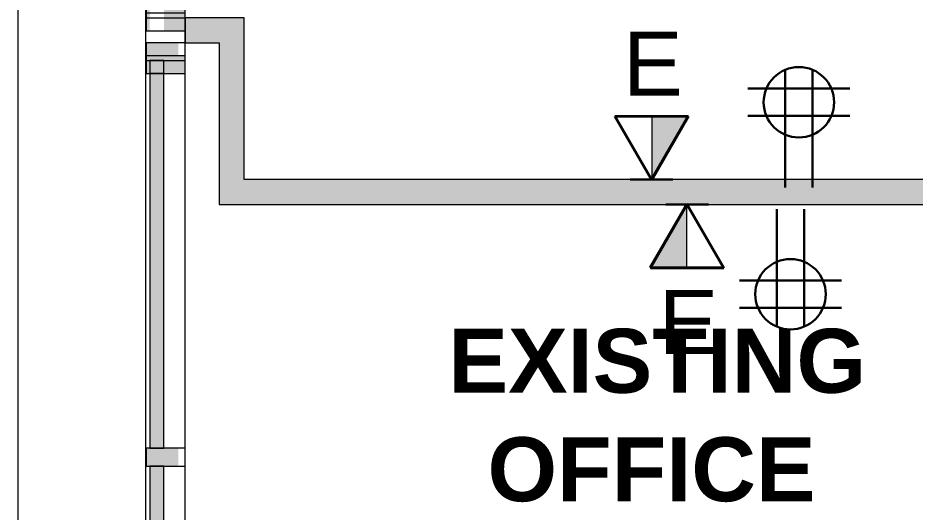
# Model space of a CAD drawing. Header units: inches. Extents: x 385 to 2249, y -1773 to -36.
# Drawn here: x 392.5 to 518.5, y -1002.6 to -933.1 of the extents above; entities that cross this region are included whole.
import ezdxf

# ---------------------------------------------------------------- set-up
doc = ezdxf.new("R2010")
doc.units = ezdxf.units.IN
doc.header["$MEASUREMENT"] = 0
for name, color, linetype, lineweight in [('A-ANNO-NOTE', 131, 'Continuous', 30), ('A-AREA-IDEN', 2, 'Continuous', 9), ('A-DETL', 90, 'Continuous', 9), ('A-DETL-THIN', 151, 'Continuous', 9), ('A-GLAZ-CURT', 52, 'Continuous', 13), ('A-GLAZ-CWMG', 51, 'Continuous', 13), ('A-WALL', 113, 'Continuous', 13), ('A-WALL-PATT', 111, 'Continuous', 13), ('I-WALL', 2, 'Continuous', 13)]:
    doc.layers.add(name, color=color, linetype=linetype, lineweight=lineweight)
doc.styles.add('Swis721 Lt BT', font='swissl.ttf', dxfattribs={"height": 9})
doc.styles.add('Swis721 Lt BT_B', font='', dxfattribs={"height": 9})
doc.styles.get('Swis721 Lt BT_B').set_extended_font_data('Swis721 Lt BT', bold=True)

# ---------------------------------------------------------------- blocks, each defined once
blk = doc.blocks.new('Rectangular Mullion - 2_5_ x 5_ rectangular-5019624-Level 6 POWER _ SIGNAL')
at = {"layer": 'A-GLAZ-CWMG', "lineweight": 9}
h = blk.add_hatch(color=7, dxfattribs=at)
h.paths.add_polyline_path([(-2.5, 2.75), (-2.5, -0.25), (0, -0.25), (0, 2.75), (-1.75, 2.75)], flags=0)
h.paths.add_polyline_path([(-2.5, -2.25), (-2.5, -2.75), (0, -2.75), (0, -2.25), (-1.87, -2.25)], flags=0)
at = {"layer": 'A-GLAZ-CWMG', "color": 8, "lineweight": 20}
for p, q in [((0, 2.75), (-2.5, 2.75)), ((-2.5, 2.75), (-2.5, -2.75)), ((0, -2.75), (0, 2.75)), ((-2.5, -2.75), (0, -2.75))]:
    blk.add_line(p, q, dxfattribs=at)
blk = doc.blocks.new('System Panel - Glazed 2-V2-Level 6 POWER _ SIGNAL')
at = {"layer": 'A-GLAZ-CURT', "lineweight": 9}
blk.add_hatch(color=7, dxfattribs=at).paths.add_polyline_path([(-27.25, 0.25), (27.25, 0.25), (27.25, 2.25), (-27.25, 2.25)], flags=0)
at = {"layer": 'A-GLAZ-CURT', "color": 8, "lineweight": 20}
for p, q in [((27.25, 2.25), (-27.25, 2.25)), ((-27.25, 2.25), (-27.25, 0.25)), ((27.25, 0.25), (27.25, 2.25)), ((-27.25, 0.25), (27.25, 0.25))]:
    blk.add_line(p, q, dxfattribs=at)
blk = doc.blocks.new('Rectangular Mullion - 2_5_ x 5_ rectangular-5019623-Level 6 POWER _ SIGNAL')
at = {"layer": 'A-GLAZ-CWMG', "lineweight": 9}
blk.add_hatch(color=7, dxfattribs=at).paths.add_polyline_path([(0, 1.76), (0, -2.75), (-2.5, -2.75), (-2.5, 1.76), (-1.23, 1.76)], flags=0)
at = {"layer": 'A-GLAZ-CWMG', "color": 8, "lineweight": 20}
for p, q in [((-2.5, 2.75), (0, 2.75)), ((-2.5, -2.75), (-2.5, 2.75)), ((0, 2.75), (0, -2.75)), ((0, -2.75), (-2.5, -2.75))]:
    blk.add_line(p, q, dxfattribs=at)
blk = doc.blocks.new('System Panel - Glazed 2-5043937-Level 6 POWER _ SIGNAL')
at = {"layer": 'A-GLAZ-CURT', "lineweight": 9}
blk.add_hatch(color=7, dxfattribs=at).paths.add_polyline_path([(-34, 0.25), (34, 0.25), (34, 2.25), (-34, 2.25)], flags=0)
at = {"layer": 'A-GLAZ-CURT', "color": 8, "lineweight": 20}
for p, q in [((34, 2.25), (-34, 2.25)), ((-34, 2.25), (-34, 0.25)), ((34, 0.25), (34, 2.25)), ((-34, 0.25), (34, 0.25))]:
    blk.add_line(p, q, dxfattribs=at)
blk = doc.blocks.new('Rectangular Mullion - 2_5_ x 5_ rectangular-V8-Level 6 POWER _ SIGNAL')
at = {"layer": 'A-GLAZ-CWMG', "lineweight": 9}
h = blk.add_hatch(color=7, dxfattribs=at)
h.paths.add_polyline_path([(0, 1.73), (0, 2.75), (-2.5, 2.75), (-2.5, -0.25), (0, -0.25)], flags=0)
h.paths.add_polyline_path([(0, -2.25), (-2.5, -2.25), (-2.5, -2.75), (0, -2.75)], flags=0)
at = {"layer": 'A-GLAZ-CWMG', "color": 8, "lineweight": 20}
for p, q in [((0, 2.75), (-2.5, 2.75)), ((-2.5, 2.75), (-2.5, -2.75)), ((0, -2.75), (0, 2.75)), ((-2.5, -2.75), (0, -2.75))]:
    blk.add_line(p, q, dxfattribs=at)
blk = doc.blocks.new('System Panel - Glazed 2-5472194-Level 6 POWER _ SIGNAL')
at = {"layer": 'A-GLAZ-CURT', "color": 8, "lineweight": 20}
for p, q in [((26.34, 2.25), (-26.34, 2.25)), ((-26.34, 2.25), (-26.34, 0.25)), ((26.34, 0.25), (26.34, 2.25)), ((-26.34, 0.25), (26.34, 0.25))]:
    blk.add_line(p, q, dxfattribs=at)
blk = doc.blocks.new('Rectangular Mullion - 2_5_ x 5_ rectangular-V9-Level 6 POWER _ SIGNAL')
at = {"layer": 'A-GLAZ-CWMG', "lineweight": 9}
h = blk.add_hatch(color=7, dxfattribs=at)
h.paths.add_polyline_path([(-2.5, 2.75), (0, 2.75), (0, -0.25), (-2.5, -0.25), (-2.5, 1.73)], flags=0)
h.paths.add_polyline_path([(-2.5, -2.75), (-2.5, -2.25), (0, -2.25), (0, -2.75)], flags=0)
at = {"layer": 'A-GLAZ-CWMG', "color": 8, "lineweight": 20}
for p, q in [((-2.5, 2.75), (0, 2.75)), ((-2.5, -2.75), (-2.5, 2.75)), ((0, 2.75), (0, -2.75)), ((0, -2.75), (-2.5, -2.75))]:
    blk.add_line(p, q, dxfattribs=at)
blk = doc.blocks.new('Walls 81 - Walls 3-5789354-Level 6 POWER _ SIGNAL')
at = {"layer": 'A-WALL', "lineweight": 9}
for p, q in [((40.36, -1605.91), (40.36, -2559.92)), ((58.34, -2559.92), (58.34, -2085.83))]:
    blk.add_line(p, q, dxfattribs=at)

msp = doc.modelspace()

# ---------------------------------------------------------------- hatches: boundary and pattern name
at = {"layer": 'A-ANNO-NOTE', "lineweight": 9}
for points in [[(481.51, -955.93), (486.67, -947), (481.51, -947)], [(486.43, -968.23), (486.43, -959.3), (481.28, -968.23)]]:
    msp.add_hatch(color=256, dxfattribs=at).paths.add_polyline_path(points, flags=0)
at = {"layer": 'A-WALL-PATT', "lineweight": 9}
for points in [[(424.22, -936.64), (424.22, -933.14), (415.97, -933.14), (415.97, -936.64), (420.72, -936.64)], [(424.22, -955.87), (424.22, -936.64), (420.72, -936.64), (420.72, -955.87)], [(505.15, -959.37), (562.43, -959.37), (562.43, -955.87), (420.72, -955.87), (420.72, -959.37), (445.02, -959.37)]]:
    msp.add_hatch(color=7, dxfattribs=at).paths.add_polyline_path(points, flags=0)

# ---------------------------------------------------------------- linework, layer by layer
at = {"layer": 'A-ANNO-NOTE'}
for p, q in [((500.24, -956.96), (500.24, -940.44)), ((504.07, -956.96), (504.07, -940.44)), ((494.98, -943.08), (509.33, -943.08)), ((481.47, -955.87), (476.32, -946.93)), ((476.32, -946.93), (486.63, -946.93)), ((481.51, -955.93), (476.36, -947)), ((476.36, -947), (486.67, -947)), ((481.47, -955.87), (486.63, -946.93)), ((481.51, -955.93), (486.67, -947)), ((494.98, -946.92), (509.33, -946.92)), ((484.47, -955.87), (478.47, -955.87)), ((486.43, -959.3), (481.28, -968.23)), ((486.47, -959.37), (481.32, -968.3)), ((483.47, -959.37), (489.47, -959.37)), ((486.43, -959.3), (491.59, -968.23)), ((486.47, -959.37), (491.63, -968.3)), ((499.07, -960.02), (499.07, -976.55)), ((502.9, -960.02), (502.9, -976.55)), ((491.59, -968.23), (481.28, -968.23)), ((491.63, -968.3), (481.32, -968.3)), ((508.16, -970.07), (493.81, -970.07)), ((508.16, -973.9), (493.81, -973.9))]:
    msp.add_line(p, q, dxfattribs=at)
at = {"layer": 'A-ANNO-NOTE', "lineweight": 9}
for p, q in [((481.51, -955.93), (486.67, -947)), ((486.67, -947), (481.51, -947)), ((481.51, -947), (481.51, -955.93)), ((486.43, -959.3), (481.28, -968.23)), ((486.43, -968.23), (486.43, -959.3)), ((481.28, -968.23), (486.43, -968.23))]:
    msp.add_line(p, q, dxfattribs=at)
at = {"layer": 'A-ANNO-NOTE'}
for centre in [(502.16, -945), (500.98, -971.98)]:
    msp.add_circle(centre, 4.95, dxfattribs=at)
at = {"layer": 'A-DETL', "lineweight": 13}
msp.add_line((415.97, -1064.14), (415.97, -114.14), dxfattribs=at)
at = {"layer": 'A-DETL-THIN'}
msp.add_line((392.47, -456.72), (392.47, -1104.39), dxfattribs=at)
at = {"layer": 'I-WALL', "color": 8, "lineweight": 20}
for p, q in [((424.22, -933.14), (415.97, -933.14)), ((415.97, -933.14), (415.97, -936.64)), ((424.22, -955.87), (424.22, -933.14)), ((415.97, -936.64), (420.72, -936.64)), ((420.72, -936.64), (420.72, -959.37)), ((558.93, -955.87), (424.22, -955.87)), ((420.72, -959.37), (558.93, -959.37))]:
    msp.add_line(p, q, dxfattribs=at)

# ---------------------------------------------------------------- block references
at = {"layer": 'A-GLAZ-CURT', "lineweight": 9, "rotation": 89.9999999999994}
for name, p in [('System Panel - Glazed 2-V2-Level 6 POWER _ SIGNAL', (413.22, -966.39)), ('System Panel - Glazed 2-5472194-Level 6 POWER _ SIGNAL', (413.22, -967.3)), ('System Panel - Glazed 2-5043937-Level 6 POWER _ SIGNAL', (413.22, -1030.14))]:
    msp.add_blockref(name, p, dxfattribs=at)
at = {"layer": 'A-GLAZ-CWMG', "lineweight": 9, "rotation": 269.9999999999994}
for name, p in [('Rectangular Mullion - 2_5_ x 5_ rectangular-5019624-Level 6 POWER _ SIGNAL', (413.22, -933.14)), ('Rectangular Mullion - 2_5_ x 5_ rectangular-V8-Level 6 POWER _ SIGNAL', (413.22, -934.96))]:
    msp.add_blockref(name, p, dxfattribs=at)
at = {"layer": 'A-GLAZ-CWMG', "lineweight": 9, "extrusion": (0, 0, -1), "rotation": 90.0000000000006}
for name, p in [('Rectangular Mullion - 2_5_ x 5_ rectangular-5019623-Level 6 POWER _ SIGNAL', (-413.22, -936.64)), ('Rectangular Mullion - 2_5_ x 5_ rectangular-V9-Level 6 POWER _ SIGNAL', (-413.22, -938.46)), ('Rectangular Mullion - 2_5_ x 5_ rectangular-5019623-Level 6 POWER _ SIGNAL', (-413.22, -993.64))]:
    msp.add_blockref(name, p, dxfattribs=at)
at = {"layer": 'A-WALL', "lineweight": 9}
msp.add_blockref('Walls 81 - Walls 3-5789354-Level 6 POWER _ SIGNAL', (352.11, 1493.03), dxfattribs=at)

# ---------------------------------------------------------------- texts
at = {"layer": 'A-ANNO-NOTE', "lineweight": 9, "char_height": 9, "width": 9.393, "attachment_point": 1, "style": 'Swis721 Lt BT'}
for insert in [(477.47, -935.07), (482.47, -971.39)]:
    msp.add_mtext('E', dxfattribs=dict(at, insert=insert))
at = {"layer": 'A-AREA-IDEN', "char_height": 9, "attachment_point": 1, "style": 'Swis721 Lt BT_B'}
for s, insert, width in [('EXISTING', (452.92, -976.84), 68.175), ('OFFICE', (458.42, -992.09), 54.843)]:
    msp.add_mtext(s, dxfattribs=dict(at, insert=insert, width=width))

doc.saveas('drawing.dxf')
